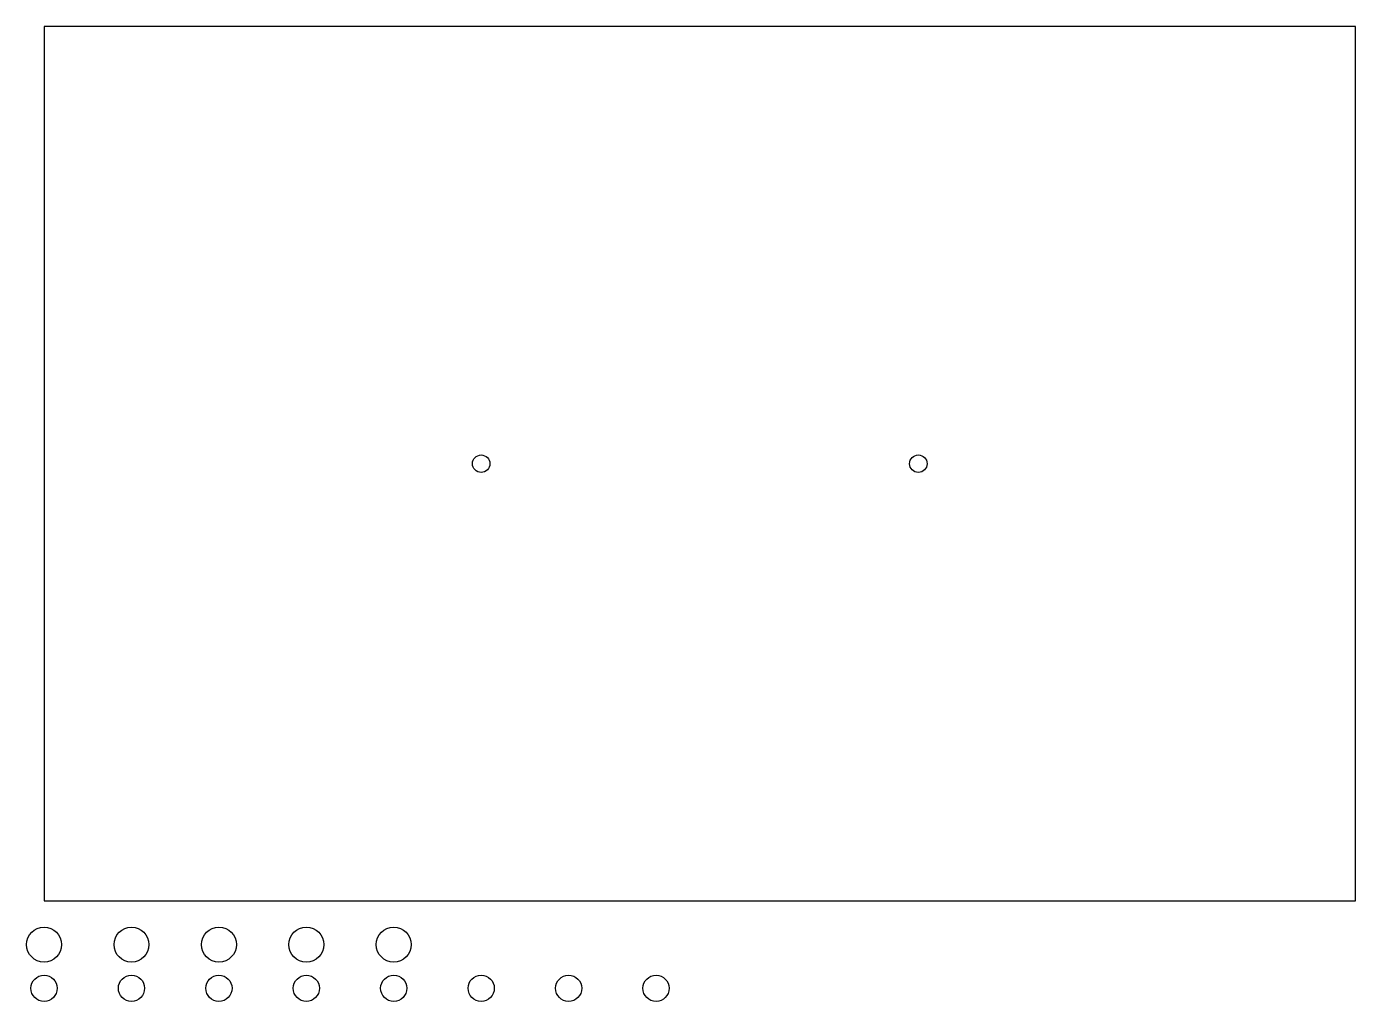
# Model space of a CAD drawing. Header units: metres. Extents: x -0.4 to 30, y -2.3 to 20.
import ezdxf

# ---------------------------------------------------------------- set-up
doc = ezdxf.new("R2010")
doc.units = ezdxf.units.M

msp = doc.modelspace()

# ---------------------------------------------------------------- linework, layer by layer
at = {"layer": 'A-WALL'}
for p, q in [((30, 20), (0, 20)), ((0, 20), (0, 0)), ((30, 0), (30, 20)), ((0, 0), (30, 0))]:
    msp.add_line(p, q, dxfattribs=at)
at = {"layer": 'COLUMNS'}
for centre in [(10, 10), (20, 10)]:
    msp.add_circle(centre, 0.2, dxfattribs=at)
at = {"layer": 'DOORS'}
for centre in [(0, -1), (2, -1), (4, -1), (6, -1), (8, -1)]:
    msp.add_circle(centre, 0.4, dxfattribs=at)
at = {"layer": 'SLABS'}
msp.add_lwpolyline([(0, 0), (30, 0), (30, 20), (0, 20)], close=True, dxfattribs=at)
at = {"layer": 'WINDOWS'}
for centre in [(0, -2), (2, -2), (4, -2), (6, -2), (8, -2), (10, -2), (12, -2), (14, -2)]:
    msp.add_circle(centre, 0.3, dxfattribs=at)

doc.saveas('drawing.dxf')
